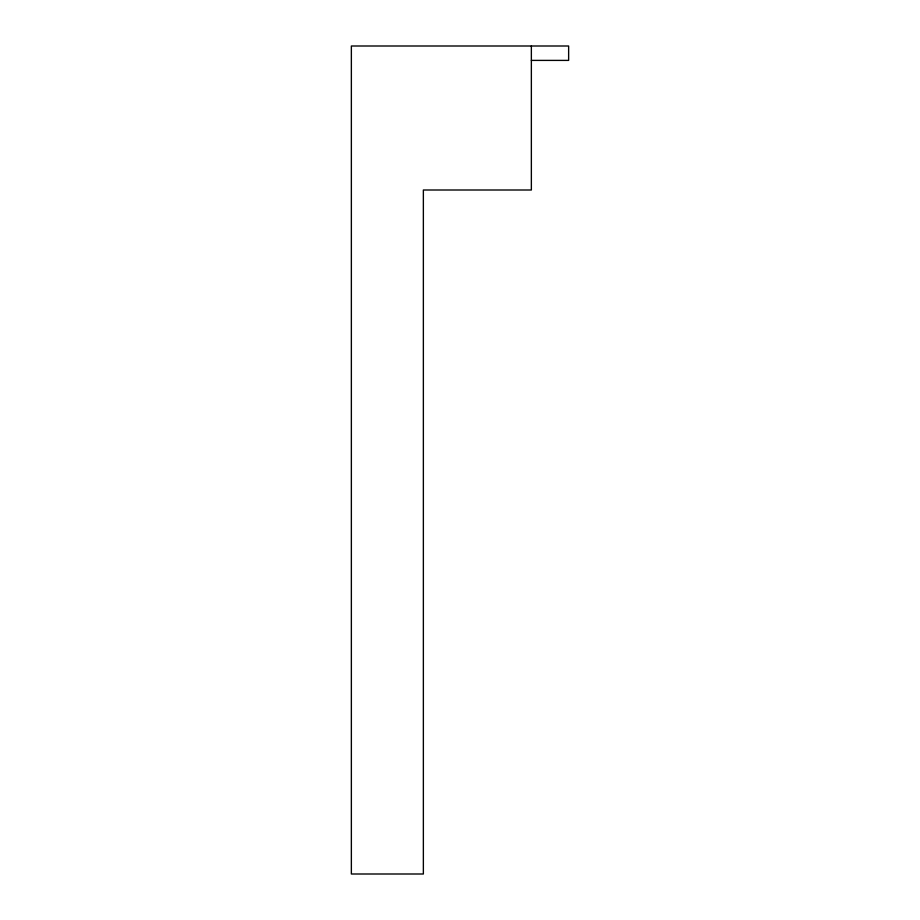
<?xml version="1.0" encoding="UTF-8"?>
<svg xmlns="http://www.w3.org/2000/svg" width="920" height="920" viewBox="0 0 920 920"><rect width="100%" height="100%" fill="white"/><g stroke="black" fill="none" stroke-linecap="round" stroke-linejoin="round"><path stroke-width="1.38" d="M531.357 60.398L568.64 60.398L568.64 46L351.359 46L351.359 874L423.361 874L423.361 190.003L531.357 190.003L531.357 46"/></g></svg>
